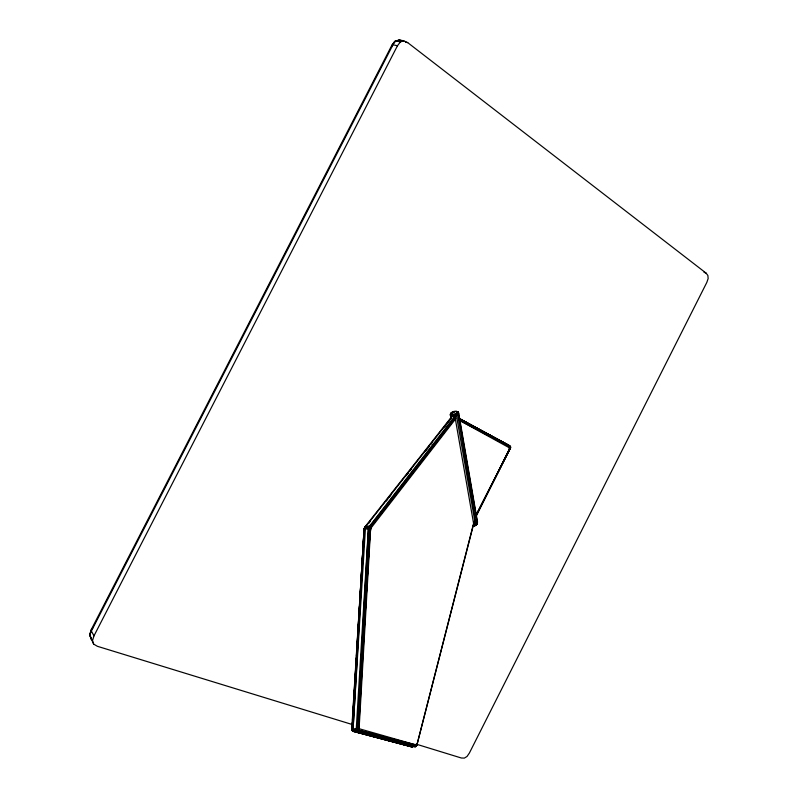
<?xml version="1.0" encoding="UTF-8"?>
<svg xmlns="http://www.w3.org/2000/svg" width="798" height="798" viewBox="0 0 798 798"><rect width="100%" height="100%" fill="white"/><g stroke="black" fill="none" stroke-linecap="round" stroke-linejoin="round"><path stroke-width="1.2" d="M475.847 524.944L477.024 524.136L477.064 521.343L477.384 523.697L476.396 524.944L472.925 526.082M351.908 724.414L97.396 646.3L93.655 644.106L89.935 635.836L91.451 629.233L391.808 45.366L394.701 41.396L395.938 40.927L400.406 41.895L403.838 40.868L407.728 42.643L706.04 273.076L707.886 275.47L708.145 278.592L706.809 282.442L469.394 753.023L467.049 756.444L464.366 758.1L461.334 758L416.137 744.125M362.043 564.036L364.127 528.974L365.155 526.481L370.073 526.052L371.22 527.757L370.462 531.269L359.1 728.704L415.918 744.903L417.025 743.636L416.765 745.382L415.219 746.669L356.746 731.168L352.756 731.227L352.088 730.2L363.978 530.451L365.155 526.481L364.008 531.817L362.013 564.036M356.098 731.596L352.566 730.649L352.756 731.227L411.13 746.768L415.219 746.669L417.045 744.594L415.688 746.499L357.903 730.908L357.295 729.671L368.496 527.458L454.152 417.075M474.112 521.383L416.765 745.382L416.366 744.853L415.997 745.881L358.901 730.26L358.182 727.227L369.733 526.71L454.96 417.184M412.736 746.399L412.097 746.918L353.594 731.357L353.045 730.24L364.566 528.096L451.718 417.314M359.1 728.704L357.504 730.529L352.357 730.848L363.978 530.451L364.806 527.139L366.053 526.181M358.851 727.616L357.295 729.671L352.147 729.99L352.337 722.629M352.487 720.155L353.095 710.24M353.245 707.766L353.933 696.614M354.083 694.13L354.691 684.225M354.911 680.504L355.519 670.589M355.669 668.116L356.277 658.2M356.427 655.727L357.873 632.186M358.023 629.702L358.701 618.55M358.861 616.076L359.459 606.161M359.619 603.687L361.893 566.51M361.853 566.52L351.848 727.616L353.045 729.023L357.295 728.325L369.354 528.944L370.871 528.485L369.733 526.71L368.726 526.55L365.713 526.81L364.377 527.887L364.427 529.044L364.726 527.189L451.748 416.606M357.295 728.325L358.182 727.227L370.442 527.368L455.518 417.703M352.147 728.644L364.427 529.363L365.713 526.81M353.045 729.023L365.484 527.717L371.22 527.757L455.828 418.611M391.589 47.062L391.808 45.366L395.938 40.927M476.336 524.306L476.436 523.688M477.024 524.136L477.543 522.091L458.71 413.165L457.972 411.828C455.289 410.262 450.102 411.768 450.252 415.359L451.778 416.416L454.89 416.197L457.763 414.85L458.71 413.165L457.972 411.828L456.077 411.479L452.446 412.207L452.506 412.895M450.9 419.04L450.441 413.783L452.047 412.526L451.718 414.102L454.521 414.222L456.466 413.314L456.785 411.738M351.848 727.616L352.108 726.35M417.045 744.594L474.421 521.054M352.088 730.2L352.118 728.035M416.356 745.99L415.918 744.903L358.901 730.26L356.746 731.168L356.197 730.04L368.357 528.625L369.494 527.668L370.621 529.653L370.053 529.932L358.841 725.931L358.182 727.227M93.655 644.106L92.508 640.624L93.984 635.856L397.464 45.755L400.406 41.895M459.269 420.257L509.244 447.748L509.004 449.773L476.027 516.097M502.391 463.468L510.53 447.119L475.788 516.705L510.69 447.528L508.755 445.214L458.9 418.262M453.414 414.411L453.234 416.476M452.446 412.207L452.915 412.007L451.209 412.955L451.219 413.673M476.057 515.119L510.69 447.528M92.508 640.624L89.935 635.836L89.855 634.021L394.701 41.396L399.349 39.9L403.838 40.868M495.638 476.765L475.967 515.568L510.251 447.947M496.765 474.551L501.264 465.683M455.598 413.843L456.486 415.628L475.448 524.785L475.359 525.663L472.695 526.391M358.901 730.26L359.599 729.182M509.922 449.134L510.381 448.436M477.144 523.348L477.054 522.101M368.606 523.438L370.142 521.493M386.242 501.014L387.768 499.069M389.304 497.114L390.84 495.169M406.162 475.668L408.466 472.745M409.992 470.8L411.529 468.845M425.324 451.299L429.154 446.421M430.691 444.476L432.227 442.521M444.486 426.92L449.853 420.097M476.396 524.944L457.763 414.85L456.466 413.314M452.426 414.371L451.778 416.416M92.827 627.836L91.451 629.233L89.855 634.021L90.613 636.335M458.93 418.292L508.755 445.214L510.58 446.83L509.244 447.748M451.718 414.102L450.73 415.209L451.159 418.471M476.675 524.615L475.019 525.513M508.585 447.119L509.952 446.032L458.99 418.481M509.383 448.636L510.281 448.067L509.533 446.661L458.91 419.199M368.496 527.458L370.791 526.67M451.399 413.663L450.281 414.581L450.73 415.209L454.74 415.389L458.271 413.244L457.483 411.569M456.077 411.479L458.232 412.506M365.484 527.717L364.566 528.096L364.167 530.211M474.002 525.912L477.404 523.009L458.451 413.733M475.498 525.423L472.496 526.241M398.112 40.379L399.349 39.9L402.252 41.227M368.726 526.55L370.073 526.052M415.219 746.669L415.918 744.903M414.89 746.758L415.688 746.499L356.746 731.168M416.636 745.192L415.788 745.442L416.047 746.429L415.997 745.881L357.903 730.908M451.518 413.105L450.81 413.304L451.06 414.571L454.621 414.721L457.084 413.573L457.892 412.127L457.104 412.177M411.808 746.26L412.436 746.838L358.541 732.295L367.898 734.778M507.718 445.593L509.224 445.663L509.324 446.301L508.715 446.192M456.995 412.736L458.551 413.982M405.474 42.154L407.728 42.643M393.005 44.758L397.464 45.755M352.756 731.227L412.097 746.918L411.489 746.699M370.262 735.407L410.381 746.21L409.933 745.262M352.566 730.649L356.147 731.636M400.985 743.497L406.86 745.192M704.006 272.298L706.04 273.076M459.299 420.237L509.533 446.661M458.93 419.189L510.58 446.83M509.952 446.032L459.518 418.98L510.052 446.331M459.708 418.87L486.63 433.723M488.785 434.91L495.249 438.471M501.713 442.032L503.867 443.219M461.922 420.626L464.067 421.833M508.077 444.995L508.605 445.493M91.391 631.098L93.984 635.856M370.462 531.269L369.354 528.944L368.357 528.625L364.427 529.363L364.008 531.817M453.982 411.618L454.092 412.337M454.521 414.222L473.922 525.383M450.641 415.758L451.07 418.212M364.726 527.189L364.776 528.316M90.992 637.482L91.072 639.298"/></g></svg>
